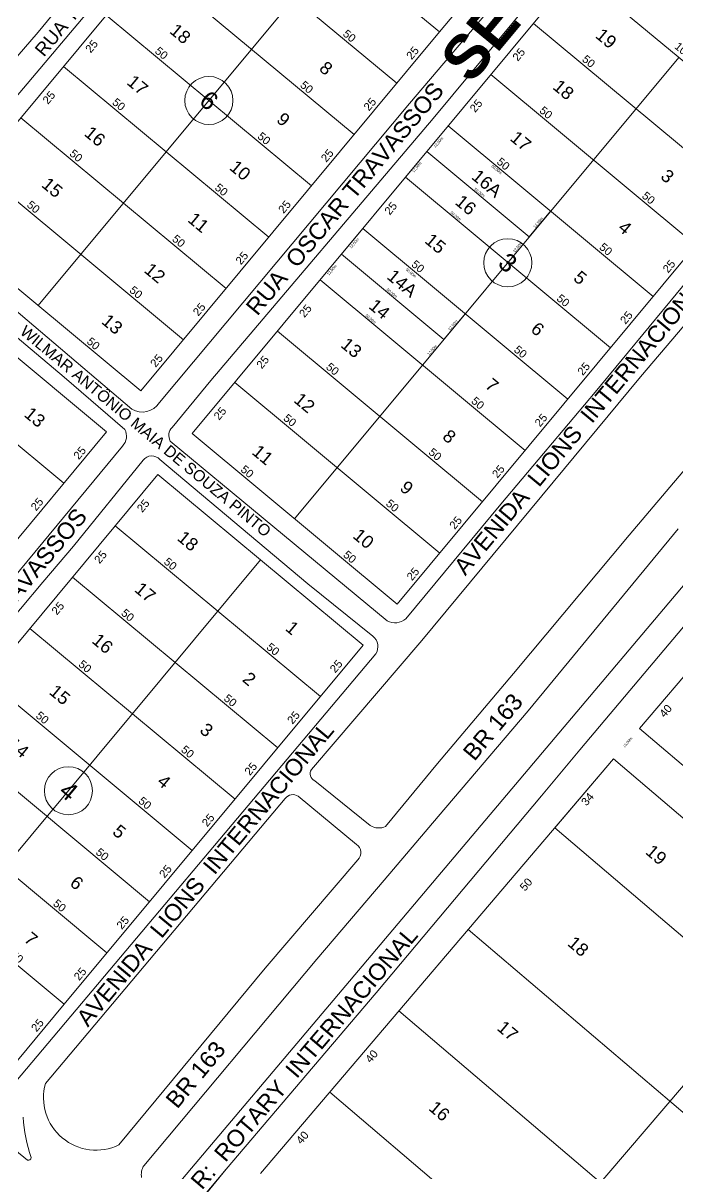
# Model space of a CAD drawing. Header units: metres. Extents: x 3808 to 8215, y 2374 to 6187.
# Drawn here: x 6460.3 to 6705.7, y 4143.9 to 4574.8 of the extents above; entities that cross this region are included whole.
import ezdxf
from ezdxf.enums import TextEntityAlignment as Align

# ---------------------------------------------------------------- set-up
doc = ezdxf.new("R2010")
doc.units = ezdxf.units.M
for name, color, linetype in [('0 - Cotas', 7, 'Continuous'), ('0 - MEIO FIO 2', 251, 'Continuous'), ('vista', 7, 'Continuous')]:
    doc.layers.add(name, color=color, linetype=linetype)
doc.layers.add('0 - DIVISÃO DOS TERRENOS', color=7, linetype='Continuous', lineweight=5)
doc.styles.add('Arial', font='arial.ttf')
doc.styles.add('MtXpl_Swis721_BdOul_', font='swissbo.ttf')
doc.styles.add('pedro', font='arial.ttf', dxfattribs={"height": 3})
doc.dimstyles.new('Copy(2) of ISO-25', dxfattribs={"dimtxt": 1, "dimasz": 2.5, "dimexe": 1.25, "dimexo": 0.625, "dimgap": 0.2, "dimtad": 1, "dimtoh": 1, "dimlfac": 1, "dimzin": 1, "dimtxsty": 'Arial', "dimblk": 'NONE', "dimcen": 0, "dimse1": 1, "dimse2": 1, "dimsd1": 1, "dimsd2": 1, "dimclrt": 256, "dimaunit": 1, "dimadec": 3, "dimazin": 0, "dimtfac": 1, "dimtmove": 0, "dimatfit": 3, "dimldrblk": 'NONE', "dimfxl": 1, "dimtolj": 1, "dimtzin": 0, "dimarcsym": 0})

# ---------------------------------------------------------------- blocks, each defined once
blk = doc.blocks.new('*D11676')
at = {"layer": 'Defpoints', "color": 0, "transparency": 16777216}
for p in [(6691.26, 4310.47), (6691.96, 4309.87), (6681.54, 4299.04)]:
    blk.add_point(p, dxfattribs=at)
at = {"layer": '0 - Cotas', "lineweight": 5, "transparency": 16777216, "insert": (6686.91, 4305.17), "char_height": 1, "attachment_point": 5, "rotation": 49.5959, "style": 'Arial'}
blk.add_mtext('\\A1;15,00m', dxfattribs=at)
blk = doc.blocks.new('_None')
blk = doc.blocks.new('*D11818')
at = {"layer": 'Defpoints', "color": 0, "transparency": 16777216}
for p in [(6587.58, 4497.82), (6579.58, 4488.21), (6581.07, 4486.98)]:
    blk.add_point(p, dxfattribs=at)
at = {"layer": '0 - Cotas', "lineweight": 5, "transparency": 16777216, "insert": (6584.45, 4492.29), "char_height": 1, "attachment_point": 5, "rotation": 50.2374, "style": 'Arial'}
blk.add_mtext('\\A1;12,50m', dxfattribs=at)
blk = doc.blocks.new('*D11819')
at = {"layer": 'Defpoints', "color": 0, "transparency": 16777216}
for p in [(6579.58, 4488.21), (6571.59, 4478.61), (6573.07, 4477.37)]:
    blk.add_point(p, dxfattribs=at)
at = {"layer": '0 - Cotas', "lineweight": 5, "transparency": 16777216, "insert": (6576.07, 4482.22), "char_height": 1, "attachment_point": 5, "rotation": 50.2374, "style": 'Arial'}
blk.add_mtext('\\A1;12,50m', dxfattribs=at)
blk = doc.blocks.new('*D11820')
at = {"layer": 'Defpoints', "color": 0, "transparency": 16777216}
for p in [(6587.58, 4497.82), (6626.01, 4465.84), (6624.66, 4464.22)]:
    blk.add_point(p, dxfattribs=at)
at = {"layer": '0 - Cotas', "lineweight": 5, "transparency": 16777216, "insert": (6605.65, 4481.08), "char_height": 1, "attachment_point": 5, "rotation": 320.2374, "style": 'Arial'}
blk.add_mtext('\\A1;50,00m', dxfattribs=at)
blk = doc.blocks.new('*D11821')
at = {"layer": 'Defpoints', "color": 0, "transparency": 16777216}
for p in [(6626.01, 4465.84), (6618.02, 4456.23), (6618.02, 4456.23)]:
    blk.add_point(p, dxfattribs=at)
at = {"layer": '0 - Cotas', "lineweight": 5, "transparency": 16777216, "insert": (6621.4, 4461.55), "char_height": 1, "attachment_point": 5, "rotation": 50.2374, "style": 'Arial'}
blk.add_mtext('\\A1;12,50m', dxfattribs=at)
blk = doc.blocks.new('*D11822')
at = {"layer": 'Defpoints', "color": 0, "transparency": 16777216}
for p in [(6618.02, 4456.23), (6610.02, 4446.63), (6610.02, 4446.63)]:
    blk.add_point(p, dxfattribs=at)
at = {"layer": '0 - Cotas', "lineweight": 5, "transparency": 16777216, "insert": (6613.65, 4452.24), "char_height": 1, "attachment_point": 5, "rotation": 50.2374, "style": 'Arial'}
blk.add_mtext('\\A1;12,50m', dxfattribs=at)
blk = doc.blocks.new('*D11823')
at = {"layer": 'Defpoints', "color": 0, "transparency": 16777216}
for p in [(6571.59, 4478.61), (6610.02, 4446.63), (6610.02, 4446.63)]:
    blk.add_point(p, dxfattribs=at)
at = {"layer": '0 - Cotas', "lineweight": 5, "transparency": 16777216, "insert": (6590.53, 4463.89), "char_height": 1, "attachment_point": 5, "rotation": 320.2374, "style": 'Arial'}
blk.add_mtext('\\A1;50,00m', dxfattribs=at)
blk = doc.blocks.new('*D11824')
at = {"layer": 'Defpoints', "color": 0, "transparency": 16777216}
for p in [(6579.58, 4488.21), (6618.02, 4456.23), (6618.02, 4456.23)]:
    blk.add_point(p, dxfattribs=at)
at = {"layer": '0 - Cotas', "lineweight": 5, "transparency": 16777216, "insert": (6598.45, 4473.56), "char_height": 1, "attachment_point": 5, "rotation": 320.2374, "style": 'Arial'}
blk.add_mtext('\\A1;50,00m', dxfattribs=at)
blk = doc.blocks.new('*D11825')
at = {"layer": 'Defpoints', "color": 0, "transparency": 16777216}
for p in [(6650, 4494.67), (6650, 4494.67), (6642, 4485.06)]:
    blk.add_point(p, dxfattribs=at)
at = {"layer": '0 - Cotas', "lineweight": 5, "transparency": 16777216, "insert": (6645.73, 4490.8), "char_height": 1, "attachment_point": 5, "rotation": 50.2374, "style": 'Arial'}
blk.add_mtext('\\A1;12,50m', dxfattribs=at)
blk = doc.blocks.new('*D11826')
at = {"layer": 'Defpoints', "color": 0, "transparency": 16777216}
for p in [(6657.99, 4504.28), (6657.99, 4504.28), (6650, 4494.67)]:
    blk.add_point(p, dxfattribs=at)
at = {"layer": '0 - Cotas', "lineweight": 5, "transparency": 16777216, "insert": (6653.38, 4499.99), "char_height": 1, "attachment_point": 5, "rotation": 50.2374, "style": 'Arial'}
blk.add_mtext('\\A1;12,50m', dxfattribs=at)
blk = doc.blocks.new('*D11827')
at = {"layer": 'Defpoints', "color": 0, "transparency": 16777216}
for p in [(6619.56, 4536.26), (6621.12, 4534.96), (6611.56, 4526.65)]:
    blk.add_point(p, dxfattribs=at)
at = {"layer": '0 - Cotas', "lineweight": 5, "transparency": 16777216, "insert": (6616.03, 4530.08), "char_height": 1, "attachment_point": 5, "rotation": 50.2374, "style": 'Arial'}
blk.add_mtext('\\A1;12,50m', dxfattribs=at)
blk = doc.blocks.new('*D11828')
at = {"layer": 'Defpoints', "color": 0, "transparency": 16777216}
for p in [(6611.56, 4526.65), (6612.91, 4525.53), (6603.57, 4517.04)]:
    blk.add_point(p, dxfattribs=at)
at = {"layer": '0 - Cotas', "lineweight": 5, "transparency": 16777216, "insert": (6607.89, 4520.74), "char_height": 1, "attachment_point": 5, "rotation": 50.2374, "style": 'Arial'}
blk.add_mtext('\\A1;12,50m', dxfattribs=at)
blk = doc.blocks.new('*D11829')
at = {"layer": 'Defpoints', "color": 0, "transparency": 16777216}
for p in [(6619.56, 4536.26), (6657.99, 4504.28), (6656.84, 4502.89)]:
    blk.add_point(p, dxfattribs=at)
at = {"layer": '0 - Cotas', "lineweight": 5, "transparency": 16777216, "insert": (6637.71, 4519.85), "char_height": 1, "attachment_point": 5, "rotation": 320.2374, "style": 'Arial'}
blk.add_mtext('\\A1;50,00m', dxfattribs=at)
blk = doc.blocks.new('*D11830')
at = {"layer": 'Defpoints', "color": 0, "transparency": 16777216}
for p in [(6603.57, 4517.04), (6603.57, 4517.04), (6642, 4485.06)]:
    blk.add_point(p, dxfattribs=at)
at = {"layer": '0 - Cotas', "lineweight": 5, "transparency": 16777216, "insert": (6622.35, 4502.46), "char_height": 1, "attachment_point": 5, "rotation": 320.2374, "style": 'Arial'}
blk.add_mtext('\\A1;50,00m', dxfattribs=at)
blk = doc.blocks.new('*D11831')
at = {"layer": 'Defpoints', "color": 0, "transparency": 16777216}
for p in [(6611.56, 4526.65), (6650, 4494.67), (6650, 4494.67)]:
    blk.add_point(p, dxfattribs=at)
at = {"layer": '0 - Cotas', "lineweight": 5, "transparency": 16777216, "insert": (6631.29, 4511.27), "char_height": 1, "attachment_point": 5, "rotation": 320.2374, "style": 'Arial'}
blk.add_mtext('\\A1;50,00m', dxfattribs=at)

msp = doc.modelspace()

# ---------------------------------------------------------------- linework, layer by layer
at = {"layer": '0 - Cotas', "lineweight": 5}
for p, q in [((6603.566, 4517.041), (6611.561, 4526.649)), ((6649.997, 4494.669), (6611.561, 4526.649)), ((6657.992, 4504.278), (6649.997, 4494.669)), ((6691.264, 4310.466), (6843.562, 4180.831)), ((6659.503, 4273.153), (6681.541, 4299.043)), ((6681.541, 4299.043), (6833.84, 4169.408))]:
    msp.add_line(p, q, dxfattribs=at)
at = {"layer": '0 - DIVISÃO DOS TERRENOS', "lineweight": 5}
for p, q in [((6587.576, 4497.823), (6579.581, 4488.214)), ((6618.016, 4456.234), (6579.581, 4488.214)), ((6626.011, 4465.843), (6618.016, 4456.234))]:
    msp.add_line(p, q, dxfattribs=at)
at = {"layer": '0 - MEIO FIO 2', "lineweight": 5}
for p, q in [((6448.955, 4536.847), (6530.92, 4634.014)), ((6465.928, 4571.443), (6519.572, 4636.713)), ((6651.488, 4599.312), (6605.072, 4544.677)), ((6663.944, 4599.382), (6613.987, 4539.036)), ((6417.968, 4515.766), (6465.928, 4571.443)), ((6691.645, 4442.196), (6782.5, 4549.175)), ((6605.072, 4544.677), (6511.427, 4432.58)), ((6530.631, 4440.917), (6613.987, 4539.036)), ((6752.108, 4530.245), (6674.626, 4436.504)), ((6501.01, 4430.075), (6422.881, 4496.569)), ((6475.694, 4442.049), (6417.956, 4490.925)), ((6498.461, 4422.531), (6475.694, 4442.049)), ((6516.15, 4423.299), (6530.631, 4440.917)), ((6586.039, 4219.715), (6771.476, 4439.599)), ((6586.039, 4219.715), (6771.476, 4439.599)), ((6654.694, 4397.63), (6691.645, 4442.196)), ((6639.369, 4394.452), (6674.626, 4436.504)), ((6687.46, 4382.838), (6722.555, 4424.452)), ((6515.458, 4418.176), (6596.755, 4350.777)), ((6444.592, 4352.288), (6497.594, 4416.27)), ((6479.165, 4378.748), (6505.316, 4410.975)), ((6511.534, 4411.258), (6567.066, 4364.669)), ((6609.784, 4343.464), (6654.694, 4397.63)), ((6603.674, 4351.562), (6639.369, 4394.452)), ((6649.627, 4317.105), (6705.769, 4385.291)), ((6467.735, 4365.231), (6479.165, 4378.748)), ((6644.009, 4331.076), (6687.46, 4382.838)), ((6668.979, 4302.39), (6727.477, 4372.116)), ((6419.943, 4308.711), (6467.735, 4365.231)), ((6567.066, 4364.669), (6591.376, 4345.01)), ((6568.323, 4295.056), (6609.784, 4343.464)), ((6592.527, 4338.465), (6447.572, 4166.353)), ((6615.634, 4297.273), (6644.009, 4331.076)), ((6615.869, 4277.431), (6649.627, 4317.105)), ((6654.612, 4285.265), (6668.979, 4302.39)), ((6596.159, 4273.754), (6615.634, 4297.273)), ((6569.577, 4290.828), (6590.395, 4274.117)), ((6468.707, 4177.415), (6558.531, 4284.161)), ((6563.384, 4285.03), (6585.22, 4267.016)), ((6592.644, 4211.402), (6654.612, 4285.265)), ((6592.644, 4211.402), (6654.612, 4285.265)), ((6595.553, 4253.555), (6615.869, 4277.431)), ((6550.997, 4220.572), (6585.745, 4261.25)), ((6550.997, 4220.572), (6585.745, 4261.25)), ((6570.429, 4224.028), (6595.553, 4253.555)), ((6570.429, 4224.028), (6595.553, 4253.555)), ((6505.514, 4146.583), (6570.429, 4224.028)), ((6505.514, 4146.583), (6570.429, 4224.028)), ((6496.242, 4154.423), (6550.997, 4220.572)), ((6496.242, 4154.423), (6550.997, 4220.572)), ((6512.392, 4132.682), (6586.039, 4219.715)), ((6512.392, 4132.682), (6586.039, 4219.715)), ((6536.45, 4145.328), (6592.644, 4211.402)), ((6536.45, 4145.328), (6592.644, 4211.402)), ((6452.499, 4156.39), (6461.943, 4148.662)), ((6452.499, 4156.39), (6461.943, 4148.662)), ((6409.849, 3991.534), (6536.45, 4145.328)), ((6497.027, 4098.974), (6536.45, 4145.328))]:
    msp.add_line(p, q, dxfattribs=at)
for centre, radius, start, end in [((6504.918, 4436.735), 7.722, 239.59553, 327.45273), ((6493.583, 4420.016), 5.488, 316.9557, 27.26579), ((6519.321, 4420.263), 4.39, 136.23658, 208.38301), ((6508.536, 4408.667), 3.962, 40.83617, 144.36372), ((6599.666, 4355.999), 5.979, 240.86089, 312.09321), ((6588.195, 4341.077), 5.058, 328.91206, 51.03291), ((6570.946, 4293.534), 3.033, 149.88582, 243.16307), ((6561.377, 4282.256), 3.424, 54.10725, 146.20053), ((6593.588, 4278.872), 5.727, 236.1172, 296.67184), ((6583.155, 4263.921), 3.721, 314.11331, 56.28008), ((6487.616, 4172.075), 19.648, 164.2295, 296.04419), ((6487.616, 4172.075), 19.648, 164.2295, 296.04419), ((6523.411, 4169.597), 63.308, 184.40463, 198.3467), ((6523.411, 4169.597), 63.308, 184.40463, 198.3467), ((6462.204, 4149.751), 1.12, 256.49135, 355.85723), ((6462.204, 4149.751), 1.12, 256.49135, 355.85723), ((6510.934, 4143.313), 6.33, 148.89541, 190.88162), ((6510.934, 4143.313), 6.33, 148.89541, 190.88162)]:
    msp.add_arc(centre, radius, start, end, dxfattribs=at)
at = {"layer": 'vista', "lineweight": 5}
for p, q in [((6427.528, 4500.904), (6539.459, 4635.427)), ((6539.459, 4635.427), (6616.329, 4571.466)), ((6523.469, 4616.209), (6600.339, 4552.248)), ((6616.329, 4571.466), (6648.31, 4609.901)), ((6465.963, 4468.924), (6577.894, 4603.446)), ((6507.479, 4596.992), (6584.349, 4533.031)), ((6523.615, 4420.953), (6667.527, 4593.911)), ((6667.527, 4593.911), (6744.397, 4529.95)), ((6491.489, 4577.774), (6568.359, 4513.813)), ((6651.537, 4574.693), (6728.407, 4510.732)), ((6504.398, 4436.943), (6616.329, 4571.466)), ((6562.05, 4388.973), (6705.962, 4561.93)), ((6475.498, 4558.557), (6552.368, 4494.596)), ((6635.547, 4555.476), (6712.417, 4491.515)), ((6459.508, 4539.339), (6536.378, 4475.378)), ((6619.557, 4536.258), (6696.427, 4472.297)), ((6443.518, 4520.122), (6520.388, 4456.161)), ((6603.566, 4517.041), (6680.436, 4453.08)), ((6427.528, 4500.904), (6504.398, 4436.943)), ((6853.956, 4501.6), (6691.264, 4310.466)), ((6587.576, 4497.823), (6664.446, 4433.862)), ((6600.485, 4356.992), (6712.417, 4491.515)), ((6414.736, 4485.53), (6491.606, 4421.569)), ((6571.586, 4478.605), (6648.456, 4414.645)), ((6555.596, 4459.388), (6632.466, 4395.427)), ((6539.606, 4440.17), (6616.476, 4376.21)), ((6437.18, 4434.332), (6475.615, 4402.352)), ((6379.674, 4287.047), (6491.606, 4421.569)), ((6523.615, 4420.953), (6600.485, 4356.992)), ((6398.892, 4271.056), (6510.823, 4405.579)), ((6510.823, 4405.579), (6587.693, 4341.618)), ((6494.833, 4386.361), (6571.703, 4322.401)), ((6405.346, 4200.641), (6549.258, 4373.598)), ((6478.843, 4367.144), (6555.713, 4303.183)), ((6462.852, 4347.926), (6539.723, 4283.966)), ((6475.762, 4207.095), (6587.693, 4341.618)), ((6446.862, 4328.709), (6523.732, 4264.748)), ((6430.872, 4309.491), (6507.742, 4245.53)), ((6681.541, 4299.043), (6549.314, 4143.699)), ((6414.882, 4290.274), (6491.752, 4226.313)), ((6398.892, 4271.056), (6475.762, 4207.095)), ((6811.802, 4143.518), (6659.503, 4273.153)), ((6626.081, 4081.212), (6757.24, 4234.609)), ((6779.393, 4105.443), (6627.095, 4235.078)), ((6443.781, 4168.66), (6475.762, 4207.095)), ((6753.466, 4074.983), (6601.168, 4204.618)), ((6713.444, 4056.521), (6575.241, 4174.159))]:
    msp.add_line(p, q, dxfattribs=at)
at = {"layer": 'vista', "color": 7, "lineweight": 5}
for centre in [(6529.924, 4545.794), (6641.926, 4484.969), (6477.302, 4287.12)]:
    msp.add_circle(centre, 9.014, dxfattribs=at)

# ---------------------------------------------------------------- texts
at = {"layer": 'vista', "color": 1, "lineweight": 5}
for s, height, rotation, style, p in [('SETOR  INDUSTRIAL  1', 16.26859, 50.23736, 'MtXpl_Swis721_BdOul_', (6628.099, 4551.519)), ('25', 3, 50.23736, 'pedro', (6485.649, 4563.369)), ('50', 3, 320.23736, 'pedro', (6579.861, 4570.347)), ('50', 3, 320.23736, 'pedro', (6509.446, 4563.893)), ('25', 3, 50.23736, 'pedro', (6605.919, 4560.864)), ('25', 3, 50.23736, 'pedro', (6645.697, 4560.288)), ('100', 3, 320.23736, 'pedro', (6704.134, 4565.63)), ('50', 3, 320.23736, 'pedro', (6669.494, 4560.812)), ('50', 3, 320.23736, 'pedro', (6563.871, 4551.13)), ('25', 3, 50.23736, 'pedro', (6469.659, 4544.151)), ('25', 3, 50.23736, 'pedro', (6589.929, 4541.646)), ('50', 3, 320.23736, 'pedro', (6493.456, 4544.675)), ('25', 3, 50.23736, 'pedro', (6629.707, 4541.07)), ('50', 3, 320.23736, 'pedro', (6653.504, 4541.594)), ('50', 3, 320.23736, 'pedro', (6547.881, 4531.912)), ('50', 3, 320.23736, 'pedro', (6477.465, 4525.458)), ('25', 3, 50.23736, 'pedro', (6573.938, 4522.429)), ('50', 3, 320.23736, 'pedro', (6637.514, 4522.377)), ('50', 3, 320.23736, 'pedro', (6531.891, 4512.695)), ('50', 3, 320.23736, 'pedro', (6461.475, 4506.24)), ('25', 3, 50.23736, 'pedro', (6557.948, 4503.211)), ('50', 3, 320.23736, 'pedro', (6691.939, 4509.614)), ('25', 3, 50.23736, 'pedro', (6597.727, 4502.635)), ('50', 3, 320.23736, 'pedro', (6515.9, 4493.477)), ('50', 3, 320.23736, 'pedro', (6675.949, 4490.396)), ('25', 3, 50.23736, 'pedro', (6541.958, 4483.994)), ('50', 3, 320.23736, 'pedro', (6605.533, 4483.942)), ('25', 3, 50.23736, 'pedro', (6702.007, 4480.913)), ('50', 3, 320.23736, 'pedro', (6499.91, 4474.26)), ('25', 3, 50.23736, 'pedro', (6525.968, 4464.776)), ('25', 3, 50.23736, 'pedro', (6565.746, 4464.2)), ('50', 3, 320.23736, 'pedro', (6659.959, 4471.179)), ('25', 3, 50.23736, 'pedro', (6686.016, 4461.695)), ('50', 3, 320.23736, 'pedro', (6483.92, 4455.042)), ('50', 3, 320.23736, 'pedro', (6643.968, 4451.961)), ('25', 3, 50.23736, 'pedro', (6509.978, 4445.559)), ('25', 3, 50.23736, 'pedro', (6549.756, 4444.983)), ('25', 3, 50.23736, 'pedro', (6670.026, 4442.478)), ('50', 3, 320.23736, 'pedro', (6573.553, 4445.507)), ('50', 3, 320.23736, 'pedro', (6627.978, 4432.744)), ('25', 3, 50.23736, 'pedro', (6533.766, 4425.765)), ('50', 3, 320.23736, 'pedro', (6557.563, 4426.289)), ('25', 3, 50.23736, 'pedro', (6654.036, 4423.26)), ('25', 3, 50.23736, 'pedro', (6481.195, 4410.967)), ('50', 3, 320.23736, 'pedro', (6611.988, 4413.526)), ('50', 3, 320.23736, 'pedro', (6541.573, 4407.072)), ('25', 3, 50.23736, 'pedro', (6638.046, 4404.043)), ('25', 3, 50.23736, 'pedro', (6465.205, 4391.75)), ('25', 3, 50.23736, 'pedro', (6504.984, 4391.174)), ('50', 3, 320.23736, 'pedro', (6595.998, 4394.309)), ('25', 3, 50.23736, 'pedro', (6622.055, 4384.825)), ('25', 3, 50.23736, 'pedro', (6488.993, 4371.956)), ('50', 3, 320.23736, 'pedro', (6512.79, 4372.48)), ('50', 3, 320.23736, 'pedro', (6580.008, 4375.091)), ('25', 3, 50.23736, 'pedro', (6606.065, 4365.608)), ('25', 3, 50.23736, 'pedro', (6473.003, 4352.739)), ('50', 3, 320.23736, 'pedro', (6496.8, 4353.262)), ('50', 3, 320.23736, 'pedro', (6551.225, 4340.5)), ('50', 3, 320.23736, 'pedro', (6480.81, 4334.045)), ('25', 3, 50.23736, 'pedro', (6577.283, 4331.016)), ('50', 3, 320.23736, 'pedro', (6535.235, 4321.282)), ('50', 3, 320.23736, 'pedro', (6464.82, 4314.827)), ('25', 3, 50.23736, 'pedro', (6561.293, 4311.799)), ('50', 3, 320.23736, 'pedro', (6519.245, 4302.065)), ('25', 3, 50.23736, 'pedro', (6545.302, 4292.581)), ('50', 3, 320.23736, 'pedro', (6503.255, 4282.847)), ('25', 3, 50.23736, 'pedro', (6529.312, 4273.364)), ('50', 3, 320.23736, 'pedro', (6487.264, 4263.629)), ('25', 3, 50.23736, 'pedro', (6513.322, 4254.146)), ('50', 3, 320.23736, 'pedro', (6471.274, 4244.412)), ('25', 3, 50.23736, 'pedro', (6497.332, 4234.928)), ('50', 3, 320.23736, 'pedro', (6455.284, 4225.194)), ('25', 3, 50.23736, 'pedro', (6481.342, 4215.711)), ('25', 3, 50.23736, 'pedro', (6465.351, 4196.493))]:
    msp.add_text(s, height=height, rotation=rotation, dxfattribs=dict(at, style=style)).set_placement(p)
at = {"layer": 'vista', "lineweight": 5, "style": 'pedro'}
for s, height, rotation, p in [('RUA TEOTÔNIO VILELLA', 4.992, 50.23736, (6464.273, 4565.06)), ('RUA  OSCAR TRAVASSOS', 6.24, 50.23736, (6543.296, 4468.775)), ('AVENIDA  LIONS  INTERNACIONAL', 6.24, 50.23736, (6621.221, 4371.414)), ('WILMAR ANTÔNIO MAIA DE SOUZA PINTO', 4.23306, 320.23736, (6461.528, 4461.854)), ('RUA  OSCAR TRAVASSOS', 6.24, 50.23736, (6409.603, 4309.135)), ('BR 163', 6.24, 50.23736, (6624.629, 4301.89)), ('AVENIDA  LIONS  INTERNACIONAL', 6.24, 50.23736, (6479.802, 4202.265)), ('R:  ROTARY  INTERNACIONAL', 6.24, 49.59589, (6522.596, 4141.289)), ('BR 163', 6.24, 50.23736, (6513.259, 4171.598))]:
    msp.add_text(s, height=height, rotation=rotation, dxfattribs=at).set_placement(p, align=Align.TOP_LEFT)
for s, p in [('18', (6514.863, 4571.378)), ('19', (6674.424, 4569.629)), ('8', (6570.897, 4557.276)), ('17', (6498.85, 4552.126)), ('18', (6658.434, 4550.411)), ('9', (6554.905, 4538.06)), ('16', (6482.887, 4532.939)), ('17', (6642.421, 4531.159)), ('10', (6537.317, 4520.172)), ('16A', (6627.978, 4516.734)), ('3', (6698.819, 4516.811)), ('15', (6466.882, 4513.734)), ('16', (6621.822, 4507.217)), ('11', (6521.651, 4500.632)), ('4', (6682.89, 4497.499)), ('15', (6610.453, 4492.767)), ('12', (6505.323, 4481.695)), ('14A', (6596.279, 4479.289)), ('5', (6666.144, 4478.735)), ('14', (6589.475, 4468.224)), ('13', (6489.342, 4462.526)), ('6', (6650.173, 4459.489)), ('13', (6578.949, 4453.709)), ('7', (6633.05, 4438.472)), ('12', (6561.38, 4433.048)), ('13', (6460.341, 4427.672)), ('8', (6617.093, 4419.267)), ('11', (6545.727, 4413.55)), ('9', (6601.1, 4400.051)), ('18', (6517.72, 4381.297)), ('10', (6583.513, 4382.162)), ('17', (6501.707, 4362.045)), ('1', (6558.261, 4347.511)), ('16', (6485.745, 4342.858)), ('2', (6542.139, 4328.403)), ('15', (6469.739, 4323.653)), ('3', (6526.124, 4309.262)), ('14', (6454.205, 4303.773)), ('4', (6510.196, 4289.95)), ('5', (6493.45, 4271.185)), ('6', (6477.478, 4251.939)), ('7', (6460.355, 4230.923))]:
    msp.add_text(s, height=4.8, rotation=320.23736, dxfattribs=at).set_placement(p)
at = {"layer": 'vista', "color": 7, "lineweight": 5, "style": 'pedro'}
for s, p in [('6', (6525.803, 4544.893)), ('3', (6637.789, 4484.085)), ('4', (6473.253, 4286.102))]:
    msp.add_text(s, height=6.779, rotation=320.23736, dxfattribs=at).set_placement(p)
at = {"layer": 'vista', "color": 1, "lineweight": 5, "char_height": 3, "attachment_point": 5, "rotation": 49.59589, "style": 'pedro'}
for s, insert in [('40', (6701.085, 4317.037)), ('34', (6671.796, 4283.948)), ('50', (6648.77, 4251.989)), ('40', (6590.895, 4187.584)), ('40', (6564.968, 4157.124))]:
    msp.add_mtext(s, dxfattribs=dict(at, insert=insert))
at = {"layer": 'vista', "lineweight": 5, "char_height": 4.8, "attachment_point": 5, "rotation": 319.59589, "style": 'pedro'}
for s, insert in [('19', (6697.58, 4263.127)), ('18', (6668.352, 4228.788)), ('17', (6641.909, 4197.152)), ('16', (6616.325, 4167.095))]:
    msp.add_mtext(s, dxfattribs=dict(at, insert=insert))

# ---------------------------------------------------------------- dimensions: what is measured, and where the dimension line sits
at = {"layer": '0 - Cotas', "lineweight": 5}
for base, p1, p2, angle, picture, middle in [((6621.122, 4534.956), (6611.561, 4526.649), (6619.557, 4536.258), 50.23736, '*D11827', (6616.642, 4529.571)), ((6656.84, 4502.894), (6619.557, 4536.258), (6657.992, 4504.278), 320.23736, '*D11829', (6637.201, 4519.234)), ((6612.911, 4525.526), (6603.566, 4517.041), (6611.561, 4526.649), 50.23736, '*D11828', (6608.502, 4520.228)), ((6649.997, 4494.669), (6611.561, 4526.649), (6649.997, 4494.669), 320.23736, '*D11831', (6630.779, 4510.659)), ((6603.566, 4517.041), (6642.001, 4485.06), (6603.566, 4517.041), 140.23736, '*D11830', (6621.834, 4501.841)), ((6657.992, 4504.278), (6649.997, 4494.669), (6657.992, 4504.278), 50.23736, '*D11826', (6653.994, 4499.473)), ((6581.069, 4486.976), (6587.576, 4497.823), (6579.581, 4488.214), 230.23736, '*D11818', (6585.069, 4491.783)), ((6624.661, 4464.22), (6587.576, 4497.823), (6626.011, 4465.843), 320.23736, '*D11820', (6605.139, 4480.464)), ((6649.997, 4494.669), (6642.001, 4485.06), (6649.997, 4494.669), 50.23736, '*D11825', (6646.349, 4490.285)), ((6573.071, 4477.37), (6579.581, 4488.214), (6571.586, 4478.605), 230.23736, '*D11819', (6576.684, 4481.712)), ((6618.016, 4456.234), (6579.581, 4488.214), (6618.016, 4456.234), 320.23736, '*D11824', (6597.933, 4472.944)), ((6610.021, 4446.625), (6571.586, 4478.605), (6610.021, 4446.625), 320.23736, '*D11823', (6590.014, 4463.272)), ((6618.016, 4456.234), (6626.011, 4465.843), (6618.016, 4456.234), 230.23736, '*D11821', (6622.014, 4461.038)), ((6610.021, 4446.625), (6618.016, 4456.234), (6610.021, 4446.625), 230.23736, '*D11822', (6614.264, 4451.725)), ((6691.964, 4309.87), (6681.541, 4299.043), (6691.264, 4310.466), 49.59589, '*D11676', (6687.52, 4304.649))]:
    dim = msp.add_linear_dim(base=base, p1=p1, p2=p2, angle=angle, dimstyle='Copy(2) of ISO-25', override={"dimpost": 'm'}, dxfattribs=at)
    dim.commit()
    dim.dimension.update_dxf_attribs({"geometry": picture, "text_midpoint": middle, "dimtype": 161})

doc.saveas('drawing.dxf')
